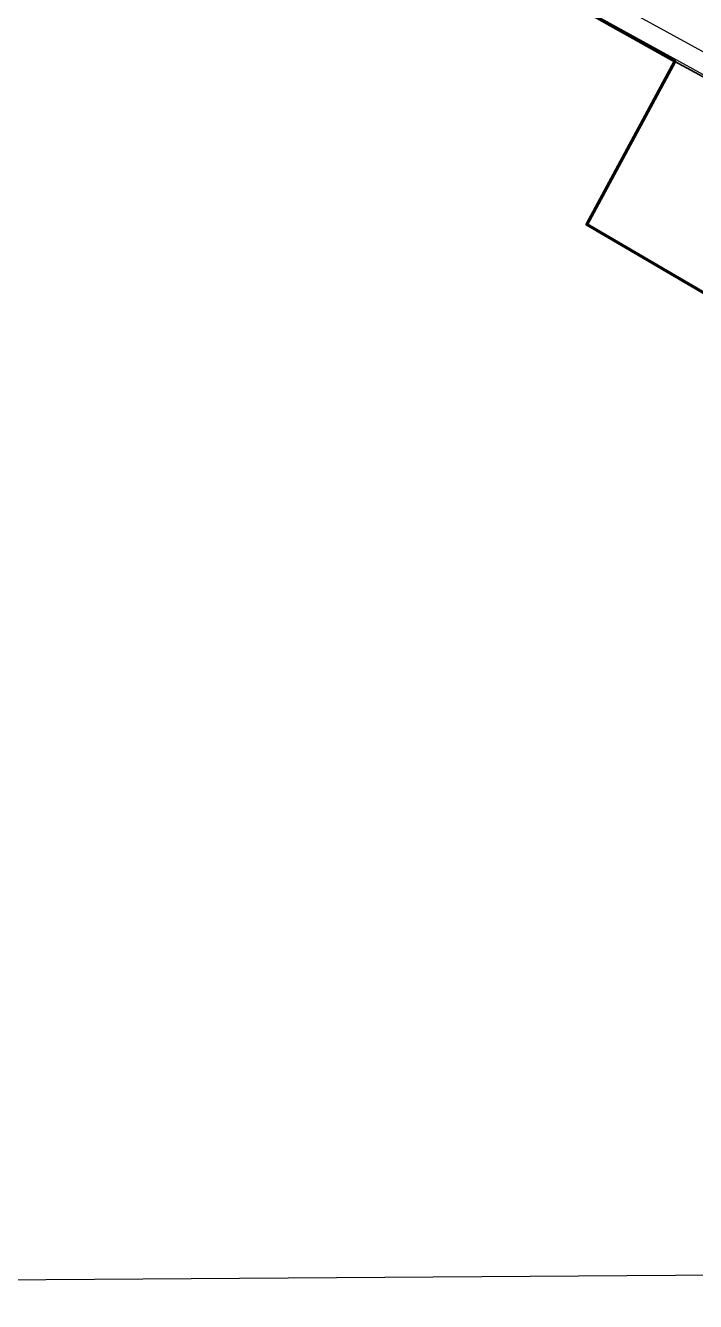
# Model space of a CAD drawing. Header units: millimetres. Extents: x 1378883 to 1389511, y 5662980 to 5673292.
# Drawn here: x 1384079 to 1385180, y 5663192 to 5665288 of the extents above; entities that cross this region are included whole.
import ezdxf

# ---------------------------------------------------------------- set-up
doc = ezdxf.new("R2010")
doc.units = ezdxf.units.MM
for name, color, linetype in [('вулиці', 7, 'Continuous'), ('КартаСкан', 252, 'Continuous'), ('межа по генплану', 7, 'Continuous'), ('район', 6, 'Continuous')]:
    doc.layers.add(name, color=color, linetype=linetype)
picture_1 = doc.add_image_def('image1.tif', size_in_pixel=(29607, 29619))

msp = doc.modelspace()

# ---------------------------------------------------------------- linework, layer by layer
at = {"layer": 'вулиці', "color": 7}
msp.add_lwpolyline([(1385246.9, 5665214.6), (1385450.4, 5665102.3), (1385579.3, 5665031.1), (1385567.8, 5664999.8), (1385434.4, 5665073.5), (1385230.9, 5665185.7), (1384980.4, 5665324), (1384996.3, 5665352.9), (1385246.9, 5665214.6)], close=True, dxfattribs=at)
at = {"layer": 'межа по генплану', "color": 5, "lineweight": 70}
msp.add_lwpolyline([(1385227.2, 5664829.2), (1385001.6, 5664961.1), (1385146, 5665228.8), (1384376.1, 5665659.7)], dxfattribs=at)
msp.add_lwpolyline([(1385227.2, 5664829.2), (1385001.6, 5664961.1), (1385146, 5665228.8), (1384376.1, 5665659.7)], dxfattribs=at)
at = {"layer": 'межа по генплану', "color": 3, "lineweight": 70}
msp.add_lwpolyline([(1385227.2, 5664829.2), (1385001.6, 5664961.1), (1385146, 5665228.8), (1384376.1, 5665659.7)], dxfattribs=at)
msp.add_lwpolyline([(1385227.2, 5664829.2), (1385001.6, 5664961.1), (1385146, 5665228.8), (1384376.1, 5665659.7)], dxfattribs=at)
at = {"layer": 'межа по генплану', "color": 2, "lineweight": 70}
msp.add_lwpolyline([(1385227.2, 5664829.2), (1385001.6, 5664961.1), (1385146, 5665228.8), (1384376.1, 5665659.7)], dxfattribs=at)
at = {"layer": 'район', "color": 6, "lineweight": 35}
msp.add_lwpolyline([(1386124.8, 5664697.7), (1385561.1, 5665004.3), (1385146, 5665228.8)], dxfattribs=at)

# ---------------------------------------------------------------- pictures from other files: only their frames are drawn
at = {"layer": 'КартаСкан'}
image = msp.add_image(picture_1, insert=(1378952, 5663192.3), size_in_units=(10026.9, 10031), rotation=0.39543, dxfattribs=at)
image.dxf.flags = 15

doc.saveas('drawing.dxf')
